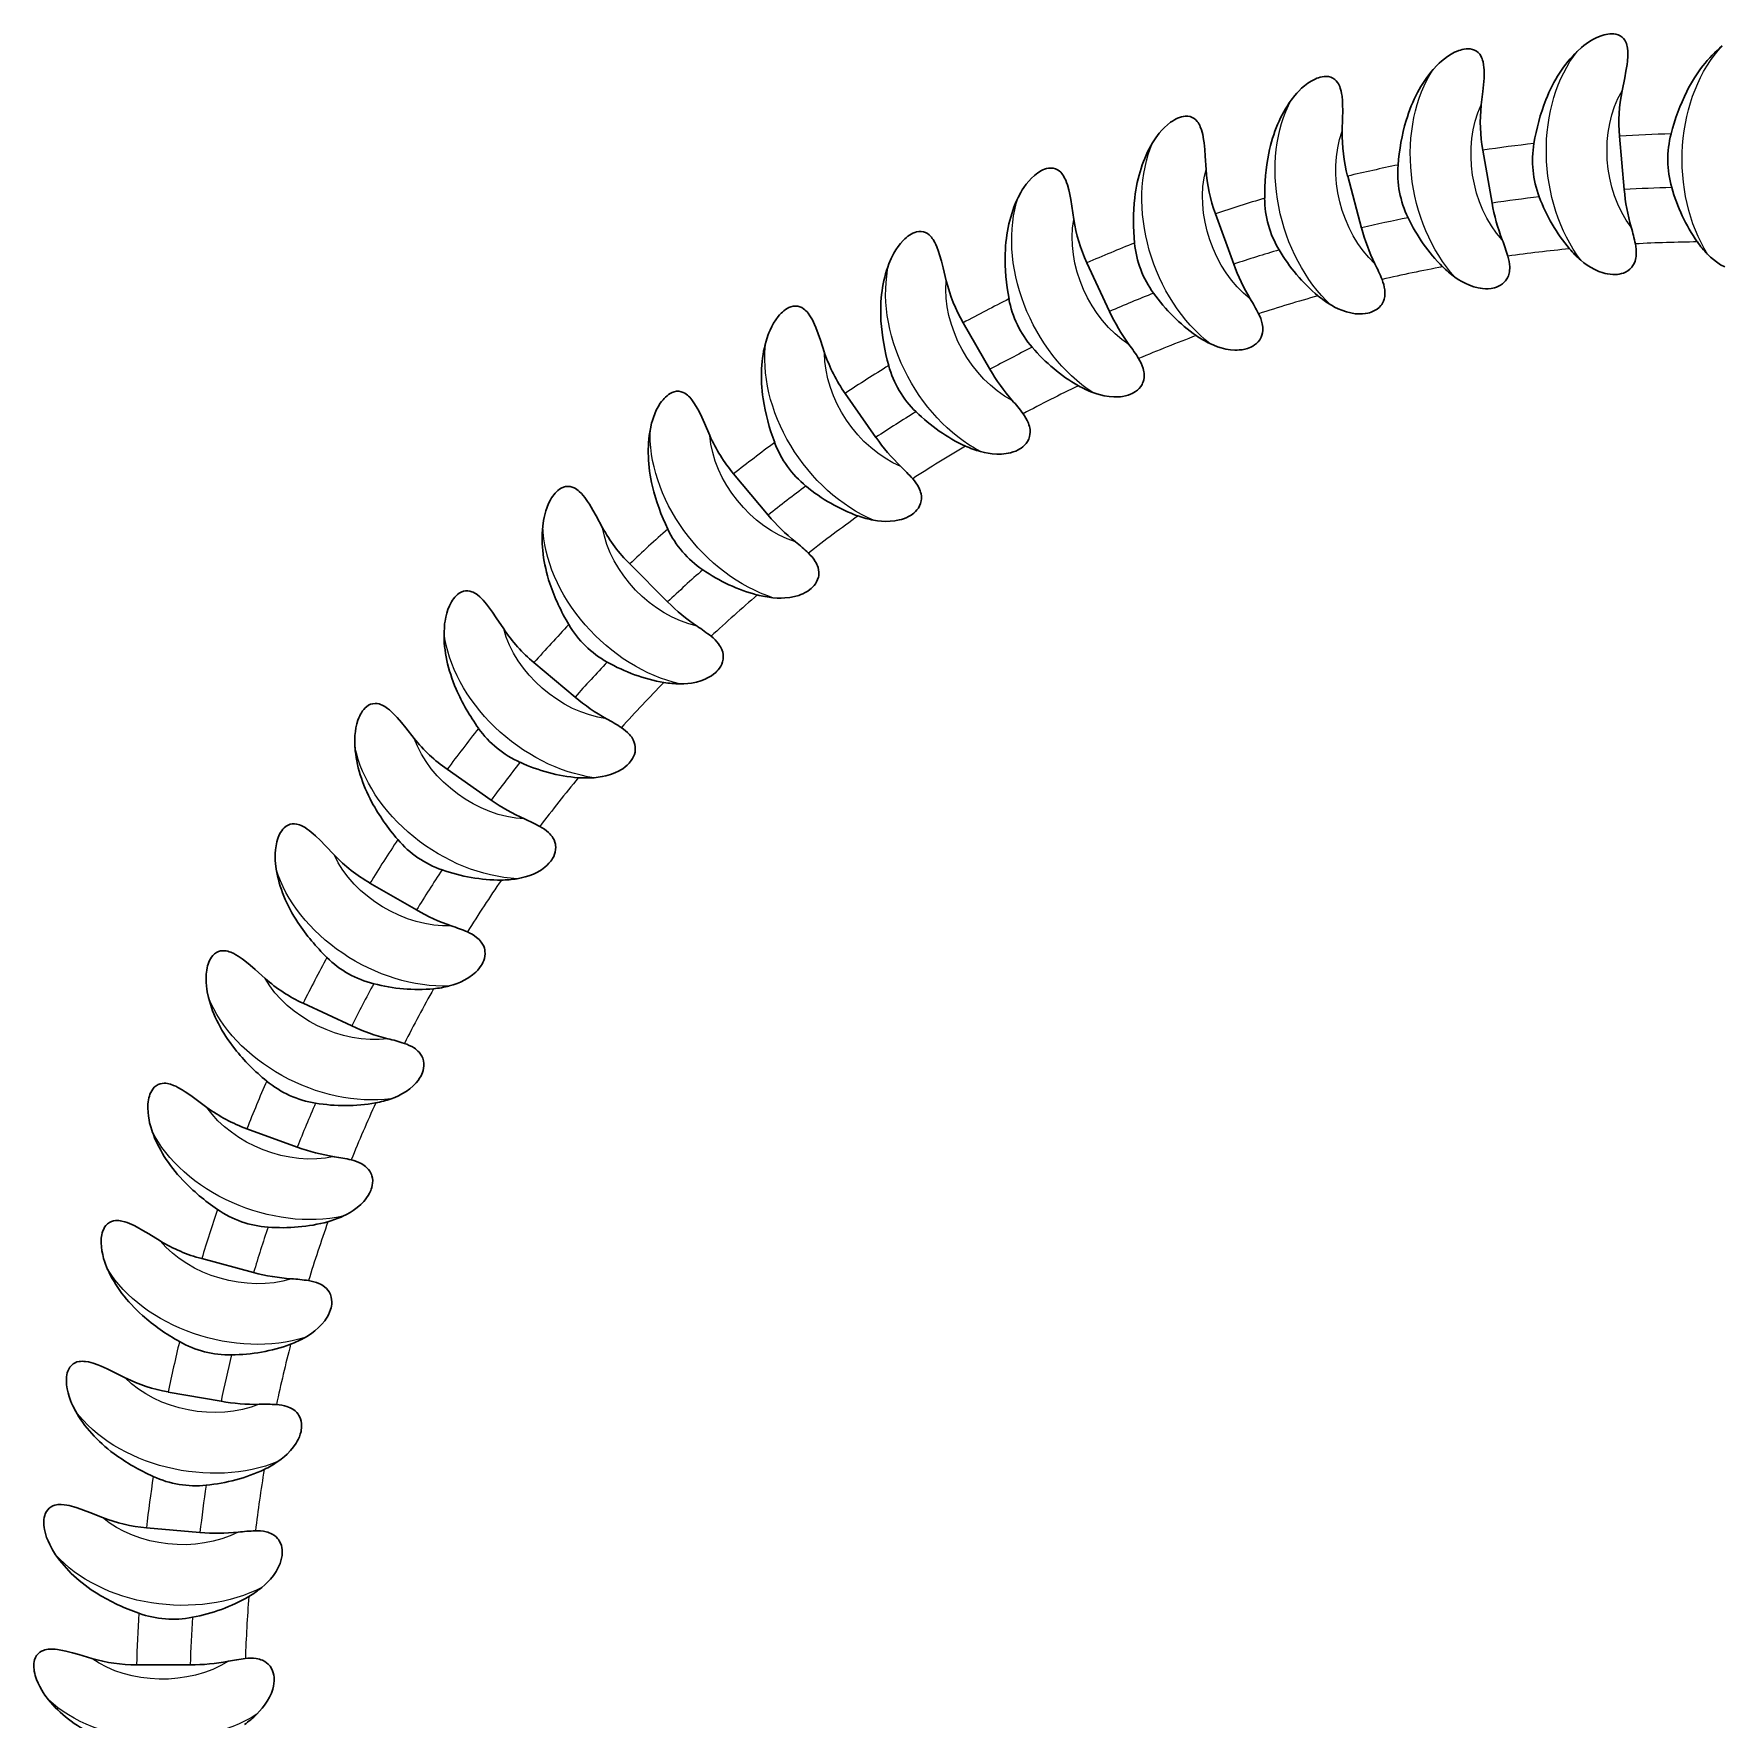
# Model space of a CAD drawing. Extents: x 89 to 617, y -10 to 440.
# Drawn here: x 554.36 to 585.83, y 140.66 to 172.09 of the extents above; entities that cross this region are included whole.
import ezdxf

# ---------------------------------------------------------------- set-up
doc = ezdxf.new("R2010")
doc.units = 0
doc.header["$LTSCALE"] = 7
doc.header["$MEASUREMENT"] = 0
doc.layers.add('8', color=250, linetype='CONTINUOUS', lineweight=15)

msp = doc.modelspace()

# ---------------------------------------------------------------- linework, layer by layer
at = {"layer": '8', "lineweight": 30, "ltscale": 0.02501}
for p, q in [((584.005, 169.182), (583.918, 170.178)), ((581.541, 168.93), (581.367, 169.916)), ((572.182, 165.831), (571.682, 166.698)), ((570.055, 164.562), (569.481, 165.382)), ((566.173, 161.494), (565.466, 162.201)), ((564.447, 159.718), (563.681, 160.361)), ((562.883, 157.798), (562.063, 158.372)), ((560.284, 153.587), (559.377, 154.01)), ((559.27, 151.328), (558.33, 151.67)), ((558.456, 148.989), (557.49, 149.248))]:
    msp.add_line(p, q, dxfattribs=at)
at = {"layer": '8', "lineweight": 30, "ltscale": 0.025011}
for p, q in [((579.108, 168.465), (578.85, 169.432)), ((576.726, 167.79), (576.384, 168.73)), ((574.411, 166.91), (573.988, 167.817)), ((568.047, 163.113), (567.404, 163.879)), ((557.85, 146.588), (556.864, 146.761)), ((557.455, 144.143), (556.458, 144.23)), ((557.274, 141.673), (556.274, 141.673))]:
    msp.add_line(p, q, dxfattribs=at)
at = {"layer": '8', "lineweight": 30, "ltscale": 0.025009}
msp.add_line((561.491, 155.749), (560.625, 156.25), dxfattribs=at)
at = {"layer": '8', "lineweight": 30}
for points in [[(583.128, 171.758), (583.209, 171.831), (583.251, 171.866), (583.295, 171.899), (583.355, 171.94), (583.418, 171.979), (583.484, 172.013), (583.554, 172.042), (583.593, 172.056), (583.633, 172.068), (583.666, 172.076), (583.699, 172.081), (583.737, 172.086), (583.774, 172.087), (583.811, 172.086), (583.847, 172.08), (583.89, 172.068), (583.93, 172.05), (583.965, 172.026), (583.994, 171.997), (584.017, 171.966), (584.036, 171.931), (584.047, 171.904), (584.055, 171.877), (584.062, 171.848), (584.067, 171.819), (584.073, 171.76), (584.074, 171.714), (584.073, 171.668), (584.065, 171.576), (584.058, 171.514), (584.037, 171.389), (584.014, 171.266), (583.964, 171.021)], [(580.443, 171.42), (580.517, 171.501), (580.556, 171.539), (580.597, 171.576), (580.654, 171.622), (580.713, 171.666), (580.776, 171.705), (580.842, 171.741), (580.88, 171.758), (580.919, 171.773), (580.951, 171.784), (580.984, 171.793), (581.021, 171.8), (581.058, 171.805), (581.095, 171.806), (581.131, 171.804), (581.175, 171.796), (581.216, 171.782), (581.253, 171.761), (581.285, 171.735), (581.311, 171.705), (581.332, 171.673), (581.345, 171.647), (581.356, 171.62), (581.366, 171.592), (581.373, 171.563), (581.384, 171.505), (581.389, 171.459), (581.392, 171.413), (581.393, 171.321), (581.391, 171.258), (581.381, 171.132), (581.368, 171.008), (581.34, 170.759)], [(577.797, 170.85), (577.864, 170.937), (577.9, 170.978), (577.938, 171.018), (577.99, 171.07), (578.045, 171.118), (578.104, 171.163), (578.168, 171.204), (578.204, 171.225), (578.241, 171.243), (578.272, 171.257), (578.304, 171.268), (578.34, 171.279), (578.377, 171.287), (578.413, 171.292), (578.449, 171.293), (578.494, 171.288), (578.537, 171.277), (578.575, 171.26), (578.609, 171.237), (578.638, 171.21), (578.662, 171.179), (578.677, 171.154), (578.69, 171.128), (578.702, 171.101), (578.712, 171.074), (578.728, 171.016), (578.737, 170.971), (578.744, 170.926), (578.753, 170.834), (578.756, 170.771), (578.757, 170.645), (578.756, 170.52), (578.749, 170.269)], [(575.212, 170.052), (575.271, 170.144), (575.303, 170.188), (575.337, 170.231), (575.384, 170.287), (575.436, 170.34), (575.49, 170.39), (575.55, 170.437), (575.584, 170.46), (575.62, 170.482), (575.65, 170.498), (575.68, 170.512), (575.715, 170.526), (575.751, 170.537), (575.787, 170.545), (575.823, 170.549), (575.868, 170.549), (575.911, 170.542), (575.951, 170.528), (575.987, 170.507), (576.017, 170.483), (576.044, 170.454), (576.062, 170.431), (576.077, 170.406), (576.091, 170.381), (576.103, 170.354), (576.124, 170.298), (576.137, 170.254), (576.148, 170.21), (576.165, 170.118), (576.173, 170.056), (576.186, 169.93), (576.195, 169.806), (576.21, 169.556)], [(572.706, 169.031), (572.757, 169.127), (572.785, 169.175), (572.815, 169.221), (572.857, 169.28), (572.904, 169.338), (572.954, 169.392), (573.009, 169.444), (573.041, 169.47), (573.075, 169.495), (573.103, 169.513), (573.132, 169.53), (573.166, 169.547), (573.2, 169.561), (573.236, 169.572), (573.271, 169.58), (573.316, 169.583), (573.36, 169.58), (573.401, 169.569), (573.438, 169.552), (573.471, 169.531), (573.5, 169.505), (573.519, 169.483), (573.537, 169.46), (573.553, 169.435), (573.568, 169.41), (573.593, 169.356), (573.61, 169.313), (573.625, 169.27), (573.649, 169.18), (573.663, 169.119), (573.687, 168.995), (573.707, 168.872), (573.744, 168.624)], [(570.298, 167.795), (570.341, 167.896), (570.364, 167.945), (570.39, 167.994), (570.427, 168.057), (570.468, 168.118), (570.514, 168.177), (570.564, 168.233), (570.594, 168.262), (570.625, 168.29), (570.652, 168.311), (570.68, 168.33), (570.712, 168.35), (570.745, 168.367), (570.779, 168.381), (570.813, 168.392), (570.858, 168.399), (570.902, 168.399), (570.943, 168.392), (570.982, 168.379), (571.017, 168.36), (571.048, 168.337), (571.069, 168.317), (571.089, 168.295), (571.107, 168.272), (571.124, 168.248), (571.154, 168.196), (571.174, 168.156), (571.193, 168.113), (571.225, 168.027), (571.244, 167.967), (571.279, 167.845), (571.309, 167.724), (571.368, 167.481)], [(584.213, 168.169), (584.222, 168.121), (584.228, 168.071), (584.23, 168.02), (584.23, 167.97), (584.227, 167.937), (584.222, 167.906), (584.215, 167.877), (584.208, 167.85), (584.189, 167.805), (584.168, 167.766), (584.145, 167.734), (584.127, 167.714), (584.109, 167.696), (584.07, 167.667), (584.031, 167.644), (583.991, 167.626), (583.951, 167.614), (583.91, 167.605), (583.878, 167.6), (583.847, 167.598), (583.795, 167.598), (583.743, 167.602), (583.691, 167.61), (583.651, 167.618), (583.612, 167.629), (583.533, 167.656), (583.454, 167.692), (583.374, 167.736), (583.314, 167.774), (583.254, 167.818), (583.194, 167.867)], [(581.837, 167.94), (581.849, 167.892), (581.86, 167.843), (581.867, 167.793), (581.871, 167.743), (581.871, 167.71), (581.869, 167.679), (581.865, 167.649), (581.859, 167.621), (581.845, 167.575), (581.827, 167.535), (581.807, 167.501), (581.791, 167.479), (581.774, 167.46), (581.738, 167.427), (581.701, 167.401), (581.663, 167.38), (581.624, 167.364), (581.584, 167.351), (581.553, 167.344), (581.522, 167.339), (581.47, 167.334), (581.418, 167.334), (581.365, 167.337), (581.325, 167.342), (581.285, 167.349), (581.204, 167.37), (581.122, 167.398), (581.039, 167.435), (580.976, 167.468), (580.912, 167.507), (580.848, 167.55)], [(585.878, 167.739), (585.802, 167.781), (585.727, 167.832), (585.67, 167.876), (585.614, 167.924), (585.559, 167.978)], [(579.49, 167.505), (579.506, 167.458), (579.521, 167.41), (579.532, 167.361), (579.54, 167.311), (579.543, 167.278), (579.544, 167.247), (579.543, 167.217), (579.54, 167.189), (579.53, 167.141), (579.515, 167.1), (579.498, 167.065), (579.484, 167.041), (579.469, 167.021), (579.436, 166.985), (579.401, 166.955), (579.365, 166.931), (579.328, 166.912), (579.289, 166.896), (579.259, 166.886), (579.228, 166.878), (579.177, 166.869), (579.125, 166.864), (579.072, 166.863), (579.032, 166.864), (578.991, 166.868), (578.909, 166.881), (578.825, 166.903), (578.739, 166.932), (578.673, 166.96), (578.606, 166.992), (578.539, 167.03)], [(568.007, 166.355), (568.041, 166.459), (568.06, 166.51), (568.082, 166.561), (568.113, 166.627), (568.149, 166.691), (568.189, 166.754), (568.234, 166.814), (568.261, 166.846), (568.29, 166.876), (568.315, 166.899), (568.341, 166.921), (568.371, 166.943), (568.402, 166.963), (568.435, 166.98), (568.469, 166.994), (568.513, 167.005), (568.556, 167.009), (568.598, 167.006), (568.638, 166.996), (568.674, 166.98), (568.707, 166.959), (568.73, 166.941), (568.751, 166.922), (568.772, 166.9), (568.79, 166.877), (568.825, 166.829), (568.849, 166.79), (568.871, 166.75), (568.911, 166.666), (568.935, 166.608), (568.98, 166.49), (569.021, 166.372), (569.1, 166.135)], [(577.189, 166.866), (577.21, 166.821), (577.229, 166.775), (577.245, 166.727), (577.257, 166.678), (577.262, 166.646), (577.266, 166.614), (577.267, 166.584), (577.267, 166.556), (577.261, 166.508), (577.25, 166.465), (577.236, 166.429), (577.224, 166.404), (577.211, 166.382), (577.181, 166.344), (577.149, 166.312), (577.115, 166.284), (577.079, 166.262), (577.042, 166.242), (577.013, 166.23), (576.983, 166.22), (576.933, 166.206), (576.882, 166.196), (576.829, 166.191), (576.789, 166.189), (576.748, 166.189), (576.665, 166.195), (576.579, 166.209), (576.491, 166.231), (576.423, 166.252), (576.354, 166.279), (576.283, 166.311)], [(574.953, 166.03), (574.978, 165.987), (575, 165.942), (575.02, 165.896), (575.037, 165.848), (575.045, 165.816), (575.051, 165.786), (575.055, 165.756), (575.057, 165.728), (575.056, 165.679), (575.049, 165.636), (575.038, 165.598), (575.028, 165.573), (575.017, 165.55), (574.991, 165.509), (574.962, 165.474), (574.93, 165.444), (574.897, 165.418), (574.861, 165.396), (574.833, 165.381), (574.804, 165.368), (574.756, 165.35), (574.706, 165.336), (574.654, 165.325), (574.614, 165.32), (574.573, 165.317), (574.49, 165.315), (574.403, 165.322), (574.313, 165.336), (574.243, 165.352), (574.172, 165.372), (574.099, 165.397)], [(565.851, 164.72), (565.875, 164.827), (565.89, 164.879), (565.907, 164.932), (565.933, 165), (565.962, 165.068), (565.997, 165.133), (566.037, 165.198), (566.061, 165.231), (566.087, 165.264), (566.11, 165.289), (566.134, 165.313), (566.162, 165.338), (566.191, 165.361), (566.222, 165.38), (566.255, 165.397), (566.297, 165.412), (566.34, 165.42), (566.383, 165.42), (566.423, 165.413), (566.46, 165.401), (566.495, 165.383), (566.52, 165.367), (566.543, 165.35), (566.565, 165.33), (566.585, 165.309), (566.624, 165.264), (566.651, 165.227), (566.677, 165.189), (566.724, 165.109), (566.753, 165.054), (566.808, 164.94), (566.859, 164.826), (566.959, 164.596)], [(572.799, 165.002), (572.827, 164.961), (572.853, 164.919), (572.877, 164.874), (572.898, 164.828), (572.909, 164.797), (572.918, 164.767), (572.924, 164.738), (572.929, 164.71), (572.931, 164.661), (572.928, 164.618), (572.921, 164.579), (572.913, 164.553), (572.904, 164.529), (572.881, 164.486), (572.856, 164.449), (572.827, 164.416), (572.796, 164.387), (572.762, 164.362), (572.736, 164.345), (572.708, 164.329), (572.661, 164.307), (572.612, 164.289), (572.562, 164.274), (572.522, 164.265), (572.482, 164.258), (572.399, 164.25), (572.312, 164.248), (572.222, 164.254), (572.151, 164.264), (572.078, 164.278), (572.003, 164.297)], [(570.742, 163.79), (570.773, 163.752), (570.803, 163.712), (570.831, 163.669), (570.856, 163.625), (570.87, 163.596), (570.881, 163.566), (570.89, 163.538), (570.897, 163.51), (570.904, 163.462), (570.904, 163.418), (570.9, 163.379), (570.895, 163.353), (570.888, 163.328), (570.869, 163.283), (570.847, 163.244), (570.821, 163.209), (570.792, 163.177), (570.761, 163.149), (570.736, 163.13), (570.71, 163.112), (570.666, 163.086), (570.618, 163.063), (570.569, 163.044), (570.531, 163.032), (570.491, 163.021), (570.409, 163.006), (570.323, 162.997), (570.232, 162.995), (570.161, 162.998), (570.087, 163.006), (570.011, 163.019)], [(563.845, 162.904), (563.86, 163.012), (563.87, 163.066), (563.882, 163.119), (563.902, 163.19), (563.926, 163.26), (563.954, 163.328), (563.989, 163.395), (564.01, 163.431), (564.033, 163.466), (564.053, 163.493), (564.075, 163.519), (564.101, 163.546), (564.128, 163.571), (564.158, 163.594), (564.188, 163.613), (564.23, 163.632), (564.272, 163.643), (564.314, 163.647), (564.355, 163.644), (564.393, 163.635), (564.429, 163.62), (564.455, 163.607), (564.479, 163.591), (564.503, 163.573), (564.525, 163.554), (564.568, 163.513), (564.598, 163.478), (564.627, 163.442), (564.681, 163.367), (564.715, 163.314), (564.779, 163.206), (564.84, 163.097), (564.959, 162.876)], [(568.798, 162.403), (568.833, 162.368), (568.867, 162.331), (568.898, 162.291), (568.926, 162.249), (568.943, 162.221), (568.957, 162.193), (568.968, 162.165), (568.977, 162.138), (568.988, 162.091), (568.993, 162.047), (568.992, 162.008), (568.989, 161.981), (568.984, 161.956), (568.97, 161.909), (568.951, 161.868), (568.928, 161.831), (568.902, 161.797), (568.874, 161.767), (568.851, 161.745), (568.826, 161.725), (568.784, 161.695), (568.739, 161.669), (568.691, 161.645), (568.654, 161.63), (568.616, 161.616), (568.536, 161.593), (568.45, 161.577), (568.36, 161.567), (568.288, 161.564), (568.214, 161.566), (568.137, 161.571)], [(562.005, 160.919), (562.011, 161.029), (562.016, 161.083), (562.024, 161.137), (562.037, 161.21), (562.055, 161.281), (562.077, 161.352), (562.105, 161.422), (562.123, 161.459), (562.143, 161.496), (562.161, 161.525), (562.181, 161.553), (562.204, 161.582), (562.229, 161.609), (562.257, 161.634), (562.286, 161.656), (562.325, 161.678), (562.366, 161.693), (562.407, 161.701), (562.449, 161.702), (562.487, 161.696), (562.525, 161.684), (562.551, 161.673), (562.577, 161.659), (562.602, 161.644), (562.626, 161.627), (562.672, 161.589), (562.705, 161.558), (562.737, 161.524), (562.797, 161.454), (562.836, 161.404), (562.91, 161.302), (562.98, 161.198), (563.118, 160.989)], [(566.983, 160.852), (567.021, 160.821), (567.058, 160.786), (567.092, 160.749), (567.124, 160.71), (567.143, 160.683), (567.159, 160.657), (567.173, 160.63), (567.185, 160.604), (567.2, 160.558), (567.208, 160.515), (567.211, 160.476), (567.21, 160.449), (567.207, 160.423), (567.197, 160.376), (567.182, 160.333), (567.162, 160.294), (567.139, 160.258), (567.114, 160.225), (567.093, 160.202), (567.07, 160.179), (567.031, 160.146), (566.988, 160.115), (566.943, 160.088), (566.907, 160.069), (566.87, 160.052), (566.792, 160.022), (566.709, 159.999), (566.619, 159.981), (566.548, 159.972), (566.474, 159.967), (566.397, 159.966)], [(560.345, 158.782), (560.341, 158.891), (560.342, 158.946), (560.345, 159.001), (560.352, 159.074), (560.363, 159.147), (560.379, 159.219), (560.401, 159.291), (560.416, 159.33), (560.433, 159.369), (560.448, 159.399), (560.465, 159.428), (560.486, 159.46), (560.508, 159.489), (560.533, 159.516), (560.56, 159.54), (560.598, 159.566), (560.637, 159.585), (560.678, 159.596), (560.719, 159.6), (560.758, 159.598), (560.796, 159.59), (560.824, 159.58), (560.851, 159.569), (560.877, 159.556), (560.902, 159.541), (560.951, 159.507), (560.987, 159.479), (561.022, 159.449), (561.088, 159.384), (561.13, 159.338), (561.213, 159.242), (561.292, 159.145), (561.448, 158.949)], [(565.31, 159.149), (565.351, 159.121), (565.39, 159.09), (565.428, 159.056), (565.463, 159.02), (565.484, 158.995), (565.503, 158.97), (565.519, 158.944), (565.532, 158.919), (565.551, 158.875), (565.563, 158.833), (565.57, 158.794), (565.571, 158.767), (565.571, 158.741), (565.565, 158.693), (565.553, 158.649), (565.537, 158.609), (565.518, 158.571), (565.495, 158.536), (565.476, 158.511), (565.455, 158.486), (565.419, 158.45), (565.379, 158.416), (565.337, 158.384), (565.303, 158.363), (565.267, 158.342), (565.192, 158.306), (565.111, 158.275), (565.024, 158.25), (564.954, 158.235), (564.881, 158.223), (564.804, 158.215)], [(558.878, 156.509), (558.864, 156.617), (558.86, 156.672), (558.858, 156.726), (558.859, 156.8), (558.864, 156.873), (558.874, 156.947), (558.889, 157.021), (558.901, 157.061), (558.914, 157.1), (558.927, 157.132), (558.941, 157.163), (558.959, 157.196), (558.979, 157.227), (559.001, 157.256), (559.026, 157.282), (559.061, 157.311), (559.099, 157.333), (559.138, 157.348), (559.179, 157.356), (559.218, 157.357), (559.257, 157.352), (559.285, 157.345), (559.313, 157.337), (559.34, 157.326), (559.367, 157.313), (559.419, 157.284), (559.457, 157.259), (559.494, 157.231), (559.565, 157.172), (559.612, 157.13), (559.702, 157.042), (559.789, 156.953), (559.961, 156.771)], [(563.792, 157.307), (563.835, 157.282), (563.877, 157.255), (563.918, 157.225), (563.955, 157.192), (563.979, 157.168), (563.999, 157.145), (564.018, 157.121), (564.033, 157.097), (564.056, 157.055), (564.072, 157.014), (564.082, 156.976), (564.085, 156.949), (564.087, 156.923), (564.085, 156.874), (564.078, 156.83), (564.065, 156.788), (564.049, 156.749), (564.03, 156.712), (564.013, 156.685), (563.994, 156.659), (563.961, 156.619), (563.925, 156.582), (563.885, 156.547), (563.853, 156.523), (563.82, 156.499), (563.748, 156.457), (563.67, 156.419), (563.585, 156.386), (563.517, 156.365), (563.445, 156.347), (563.369, 156.332)], [(562.44, 155.339), (562.485, 155.318), (562.529, 155.295), (562.572, 155.268), (562.613, 155.239), (562.638, 155.217), (562.661, 155.196), (562.681, 155.174), (562.699, 155.151), (562.725, 155.111), (562.745, 155.072), (562.757, 155.034), (562.764, 155.008), (562.768, 154.982), (562.77, 154.934), (562.766, 154.889), (562.758, 154.846), (562.745, 154.806), (562.729, 154.767), (562.714, 154.739), (562.698, 154.712), (562.669, 154.669), (562.636, 154.629), (562.599, 154.591), (562.569, 154.563), (562.538, 154.537), (562.47, 154.488), (562.396, 154.444), (562.314, 154.404), (562.248, 154.377), (562.178, 154.353), (562.103, 154.332)], [(557.614, 154.116), (557.591, 154.222), (557.582, 154.277), (557.576, 154.331), (557.57, 154.404), (557.569, 154.478), (557.572, 154.552), (557.581, 154.627), (557.589, 154.668), (557.599, 154.708), (557.608, 154.741), (557.62, 154.773), (557.635, 154.807), (557.652, 154.84), (557.672, 154.871), (557.695, 154.9), (557.727, 154.931), (557.762, 154.957), (557.8, 154.975), (557.84, 154.986), (557.879, 154.99), (557.918, 154.989), (557.947, 154.985), (557.975, 154.978), (558.003, 154.97), (558.031, 154.96), (558.085, 154.935), (558.126, 154.913), (558.165, 154.889), (558.241, 154.837), (558.291, 154.799), (558.389, 154.719), (558.483, 154.637), (558.671, 154.471)], [(561.265, 153.261), (561.311, 153.244), (561.357, 153.225), (561.403, 153.202), (561.446, 153.176), (561.473, 153.157), (561.497, 153.137), (561.519, 153.117), (561.539, 153.097), (561.569, 153.059), (561.591, 153.021), (561.608, 152.985), (561.616, 152.959), (561.622, 152.934), (561.629, 152.886), (561.629, 152.841), (561.624, 152.798), (561.615, 152.756), (561.602, 152.716), (561.59, 152.687), (561.577, 152.659), (561.551, 152.614), (561.522, 152.57), (561.488, 152.529), (561.461, 152.5), (561.432, 152.471), (561.369, 152.416), (561.299, 152.365), (561.221, 152.318), (561.157, 152.286), (561.09, 152.255), (561.017, 152.228)], [(556.564, 151.622), (556.532, 151.726), (556.518, 151.779), (556.507, 151.833), (556.495, 151.905), (556.487, 151.979), (556.484, 152.053), (556.486, 152.128), (556.491, 152.17), (556.497, 152.211), (556.504, 152.244), (556.512, 152.277), (556.524, 152.312), (556.539, 152.347), (556.556, 152.379), (556.576, 152.41), (556.605, 152.444), (556.638, 152.472), (556.675, 152.494), (556.713, 152.508), (556.752, 152.516), (556.791, 152.518), (556.82, 152.517), (556.849, 152.513), (556.877, 152.507), (556.906, 152.499), (556.962, 152.479), (557.004, 152.461), (557.045, 152.44), (557.126, 152.395), (557.179, 152.361), (557.283, 152.29), (557.384, 152.217), (557.586, 152.068)], [(560.275, 151.089), (560.323, 151.076), (560.371, 151.06), (560.418, 151.042), (560.463, 151.02), (560.491, 151.003), (560.518, 150.986), (560.541, 150.967), (560.563, 150.949), (560.596, 150.913), (560.621, 150.878), (560.641, 150.844), (560.651, 150.819), (560.66, 150.794), (560.67, 150.747), (560.675, 150.702), (560.673, 150.658), (560.668, 150.616), (560.659, 150.575), (560.649, 150.545), (560.638, 150.516), (560.617, 150.468), (560.591, 150.423), (560.562, 150.379), (560.537, 150.347), (560.511, 150.316), (560.453, 150.256), (560.387, 150.199), (560.314, 150.146), (560.253, 150.107), (560.188, 150.071), (560.119, 150.038)], [(555.735, 149.046), (555.694, 149.147), (555.676, 149.199), (555.66, 149.251), (555.642, 149.322), (555.627, 149.394), (555.618, 149.468), (555.614, 149.543), (555.614, 149.585), (555.617, 149.627), (555.621, 149.66), (555.627, 149.694), (555.635, 149.73), (555.647, 149.766), (555.661, 149.8), (555.678, 149.832), (555.704, 149.868), (555.735, 149.9), (555.769, 149.924), (555.807, 149.942), (555.844, 149.953), (555.883, 149.958), (555.912, 149.959), (555.941, 149.958), (555.97, 149.955), (555.999, 149.949), (556.057, 149.935), (556.1, 149.92), (556.143, 149.903), (556.227, 149.865), (556.283, 149.836), (556.393, 149.774), (556.5, 149.71), (556.714, 149.579)], [(559.479, 148.838), (559.527, 148.83), (559.576, 148.818), (559.625, 148.804), (559.672, 148.786), (559.701, 148.772), (559.729, 148.757), (559.754, 148.741), (559.777, 148.724), (559.813, 148.691), (559.842, 148.658), (559.864, 148.626), (559.877, 148.602), (559.887, 148.578), (559.902, 148.532), (559.91, 148.487), (559.913, 148.444), (559.911, 148.402), (559.905, 148.36), (559.899, 148.329), (559.89, 148.299), (559.873, 148.25), (559.851, 148.202), (559.826, 148.156), (559.804, 148.122), (559.781, 148.089), (559.728, 148.024), (559.668, 147.962), (559.599, 147.902), (559.542, 147.859), (559.481, 147.817), (559.414, 147.778)], [(555.134, 146.407), (555.084, 146.505), (555.062, 146.554), (555.041, 146.605), (555.017, 146.675), (554.996, 146.745), (554.98, 146.818), (554.97, 146.892), (554.966, 146.934), (554.966, 146.976), (554.967, 147.01), (554.969, 147.043), (554.975, 147.08), (554.983, 147.117), (554.994, 147.152), (555.009, 147.185), (555.032, 147.224), (555.059, 147.258), (555.091, 147.285), (555.127, 147.306), (555.163, 147.321), (555.201, 147.329), (555.23, 147.333), (555.259, 147.334), (555.289, 147.333), (555.318, 147.331), (555.377, 147.321), (555.421, 147.31), (555.465, 147.297), (555.553, 147.266), (555.611, 147.242), (555.726, 147.191), (555.838, 147.136), (556.063, 147.024)], [(558.881, 146.527), (558.931, 146.523), (558.98, 146.515), (559.03, 146.505), (559.078, 146.491), (559.109, 146.48), (559.138, 146.467), (559.164, 146.454), (559.189, 146.439), (559.228, 146.41), (559.259, 146.379), (559.284, 146.349), (559.299, 146.326), (559.311, 146.304), (559.33, 146.259), (559.342, 146.215), (559.348, 146.172), (559.35, 146.13), (559.348, 146.088), (559.344, 146.057), (559.339, 146.025), (559.325, 145.975), (559.308, 145.926), (559.287, 145.878), (559.268, 145.842), (559.248, 145.807), (559.201, 145.738), (559.146, 145.67), (559.083, 145.605), (559.03, 145.557), (558.972, 145.51), (558.91, 145.465)], [(554.765, 143.727), (554.707, 143.819), (554.68, 143.867), (554.655, 143.916), (554.625, 143.983), (554.598, 144.051), (554.576, 144.122), (554.559, 144.195), (554.552, 144.237), (554.548, 144.278), (554.546, 144.312), (554.546, 144.346), (554.548, 144.383), (554.553, 144.42), (554.561, 144.456), (554.572, 144.491), (554.592, 144.531), (554.617, 144.567), (554.646, 144.598), (554.68, 144.622), (554.715, 144.639), (554.752, 144.651), (554.78, 144.657), (554.809, 144.661), (554.839, 144.662), (554.868, 144.662), (554.927, 144.658), (554.973, 144.651), (555.018, 144.642), (555.107, 144.619), (555.167, 144.6), (555.287, 144.558), (555.403, 144.514), (555.636, 144.422)], [(558.488, 144.172), (558.537, 144.172), (558.587, 144.17), (558.638, 144.164), (558.687, 144.154), (558.719, 144.145), (558.748, 144.135), (558.776, 144.124), (558.802, 144.111), (558.843, 144.086), (558.877, 144.058), (558.904, 144.03), (558.921, 144.009), (558.935, 143.987), (558.958, 143.944), (558.974, 143.902), (558.984, 143.859), (558.989, 143.817), (558.991, 143.776), (558.99, 143.744), (558.987, 143.713), (558.978, 143.661), (558.965, 143.611), (558.948, 143.561), (558.933, 143.524), (558.915, 143.487), (558.875, 143.414), (558.826, 143.342), (558.769, 143.271), (558.72, 143.219), (558.667, 143.167), (558.608, 143.117)], [(554.631, 141.024), (554.565, 141.111), (554.534, 141.156), (554.505, 141.203), (554.469, 141.267), (554.437, 141.333), (554.408, 141.401), (554.385, 141.473), (554.375, 141.513), (554.367, 141.554), (554.362, 141.588), (554.359, 141.622), (554.358, 141.659), (554.359, 141.696), (554.364, 141.733), (554.373, 141.768), (554.388, 141.811), (554.41, 141.849), (554.437, 141.881), (554.468, 141.908), (554.502, 141.928), (554.537, 141.944), (554.565, 141.952), (554.594, 141.958), (554.623, 141.963), (554.652, 141.965), (554.712, 141.966), (554.757, 141.963), (554.803, 141.958), (554.894, 141.942), (554.956, 141.929), (555.078, 141.898), (555.198, 141.864), (555.438, 141.793)], [(558.301, 141.792), (558.35, 141.797), (558.4, 141.798), (558.451, 141.797), (558.501, 141.791), (558.533, 141.786), (558.564, 141.778), (558.592, 141.769), (558.619, 141.759), (558.662, 141.737), (558.698, 141.713), (558.728, 141.687), (558.747, 141.667), (558.763, 141.647), (558.789, 141.606), (558.808, 141.565), (558.822, 141.524), (558.831, 141.483), (558.837, 141.441), (558.838, 141.409), (558.838, 141.378), (558.834, 141.326), (558.825, 141.275), (558.813, 141.223), (558.801, 141.185), (558.787, 141.147), (558.752, 141.07), (558.71, 140.994), (558.659, 140.919), (558.616, 140.863), (558.567, 140.807), (558.513, 140.751)]]:
    msp.add_lwpolyline(points, dxfattribs=at)
for centre, radius, start, end in [((586.871, 170.439), 2.965, 168.6809, 185.0394), ((588.758, 169.242), 3.999, 153.7342, 165.8647), ((584.287, 170.432), 2.965, 173.6809, 190.0394), ((586.271, 169.405), 3.999, 158.7342, 170.8647), ((583.779, 169.351), 3.999, 163.7342, 175.8647), ((581.713, 170.201), 2.965, 178.6809, 195.0394), ((584.186, 169.724), 1.891, 170.3685, 201.0377), ((586.709, 169.742), 1.891, 165.3703, 196.0357), ((581.302, 169.079), 3.999, 168.7342, 180.8647), ((579.169, 169.746), 2.965, 183.6809, 200.0394), ((581.675, 169.487), 1.891, 175.3699, 206.0365), ((578.857, 168.593), 3.999, 173.7342, 185.8647), ((579.193, 169.031), 1.891, 180.3688, 211.0375), ((585.499, 170.182), 3.28, 200.2668, 219.9273), ((587.727, 169.509), 3.737, 185.0191, 195.9749), ((588.058, 170.083), 3.281, 195.2542, 214.9096), ((585.221, 169.581), 3.737, 190.0191, 200.9749), ((576.675, 169.072), 2.965, 188.6809, 205.0394), ((582.718, 169.434), 3.737, 195.0191, 205.9749), ((582.944, 170.057), 3.281, 205.2542, 224.9096), ((580.404, 167.369), 3.892, 11.8669, 16.5882), ((576.761, 168.361), 1.891, 185.3688, 216.0375), ((578.112, 166.811), 3.892, 16.8669, 21.5882), ((584.475, 169.36), 1.967, 220.716, 229.3701), ((586.965, 169.354), 1.967, 215.716, 224.3701), ((576.464, 167.895), 3.999, 178.7342, 190.8647), ((580.237, 169.069), 3.737, 200.0191, 210.9749), ((580.408, 169.71), 3.281, 210.2542, 229.9096), ((575.878, 166.055), 3.892, 21.8669, 26.5882), ((574.249, 168.182), 2.965, 193.6809, 210.0394), ((581.994, 169.149), 1.967, 225.716, 234.3701), ((574.396, 167.482), 1.891, 190.3688, 221.0375), ((577.912, 169.143), 3.281, 215.2542, 234.9096), ((573.717, 165.107), 3.892, 26.8669, 31.5882), ((579.541, 168.723), 1.967, 230.716, 239.3701), ((577.797, 168.49), 3.737, 205.0191, 215.9749), ((574.141, 166.992), 3.999, 183.7342, 195.8647), ((575.475, 168.361), 3.281, 220.2542, 239.9096), ((571.648, 163.975), 3.892, 31.8669, 36.5882), ((577.134, 168.084), 1.967, 235.716, 244.3701), ((571.909, 167.084), 2.965, 198.6809, 215.0394), ((572.117, 166.399), 1.891, 195.3688, 226.0375), ((575.418, 167.701), 3.737, 210.0191, 220.9749), ((571.906, 165.889), 3.999, 188.7342, 200.8647), ((569.685, 162.667), 3.892, 36.8669, 41.5882), ((574.792, 167.239), 1.967, 240.716, 249.3701), ((573.115, 167.369), 3.281, 225.2542, 244.9096), ((569.674, 165.787), 2.965, 203.6809, 220.0394), ((569.941, 165.123), 1.891, 200.3688, 231.0375), ((573.116, 166.707), 3.737, 215.0191, 225.9749), ((572.533, 166.192), 1.967, 245.716, 254.3701), ((567.843, 161.192), 3.892, 41.8669, 46.5882), ((569.775, 164.596), 3.999, 193.7342, 205.8647), ((570.851, 166.176), 3.281, 230.2542, 249.9096), ((570.909, 165.516), 3.737, 220.0191, 230.9749), ((570.373, 164.952), 1.967, 250.716, 259.3701), ((567.561, 164.3), 2.965, 208.6809, 225.0394), ((567.885, 163.661), 1.891, 205.3688, 236.0375), ((566.138, 159.563), 3.892, 46.8669, 51.5882), ((568.699, 164.79), 3.281, 235.2542, 254.9096), ((567.765, 163.122), 3.999, 198.7342, 210.8647), ((568.815, 164.137), 3.737, 225.0191, 235.9749), ((568.33, 163.529), 1.967, 255.716, 264.3701), ((565.585, 162.634), 2.965, 213.6809, 230.0394), ((565.963, 162.026), 1.891, 210.3688, 241.0375), ((564.58, 157.791), 3.892, 51.8669, 56.5882), ((566.676, 163.221), 3.281, 240.2542, 259.9096), ((566.419, 161.933), 1.967, 260.716, 269.3701), ((565.891, 161.479), 3.999, 203.7342, 215.8647), ((566.848, 162.581), 3.737, 230.0191, 240.9749), ((563.183, 155.89), 3.892, 56.8669, 61.5882), ((563.762, 160.802), 2.965, 218.6809, 235.0394), ((564.192, 160.23), 1.891, 215.3688, 246.0375), ((564.798, 161.482), 3.281, 245.2542, 264.9096), ((564.654, 160.177), 1.967, 265.716, 274.3701), ((564.168, 159.678), 3.999, 208.7342, 220.8647), ((565.025, 160.86), 3.737, 235.0191, 245.9749), ((561.957, 153.875), 3.892, 61.8669, 66.5882), ((562.584, 158.286), 1.891, 220.3688, 251.0375), ((562.106, 158.819), 2.965, 223.6809, 240.0394), ((563.078, 159.587), 3.281, 250.2542, 269.9096), ((563.048, 158.273), 1.967, 270.716, 279.3701), ((562.608, 157.734), 3.999, 213.7342, 225.8647), ((563.359, 158.986), 3.737, 240.0191, 250.9749), ((560.911, 151.76), 3.892, 66.8669, 71.5882), ((561.151, 156.209), 1.891, 225.3688, 256.0375), ((560.629, 156.698), 2.965, 228.6809, 245.0394), ((561.53, 157.548), 3.281, 255.2542, 274.9096), ((561.615, 156.237), 1.967, 275.716, 284.3701), ((561.862, 156.975), 3.737, 245.0191, 255.9749), ((560.054, 149.563), 3.892, 71.8669, 76.5882), ((561.223, 155.662), 3.999, 218.7342, 230.8647), ((559.905, 154.016), 1.891, 230.3688, 261.0375), ((559.342, 154.457), 2.965, 233.6809, 250.0394), ((560.165, 155.381), 3.28, 260.2668, 279.9273), ((560.365, 154.084), 1.967, 280.716, 289.3701), ((560.547, 154.84), 3.737, 250.0191, 260.9749), ((559.391, 147.299), 3.892, 76.8669, 81.5882), ((560.025, 153.476), 3.999, 223.7342, 235.8647), ((558.855, 151.722), 1.891, 235.3688, 266.0375), ((558.996, 153.106), 3.281, 265.2542, 284.9096), ((559.307, 151.83), 1.967, 285.716, 294.3701), ((558.255, 152.112), 2.965, 238.6809, 255.0394), ((559.422, 152.599), 3.737, 255.0191, 265.9749), ((558.928, 144.986), 3.892, 81.8669, 86.5882), ((559.021, 151.195), 3.999, 228.7342, 240.8647), ((558.009, 149.345), 1.891, 240.3688, 271.0375), ((558.028, 150.736), 3.281, 270.2542, 289.9096), ((558.449, 149.492), 1.967, 290.716, 299.3701), ((557.377, 149.682), 2.965, 243.6809, 260.0394), ((558.497, 150.268), 3.737, 260.0191, 270.9749), ((558.669, 142.641), 3.892, 86.8669, 91.5882), ((558.22, 148.835), 3.999, 233.7342, 245.8647), ((557.799, 147.089), 1.967, 295.716, 304.3701), ((557.373, 146.904), 1.891, 245.3697, 276.0366), ((557.271, 148.291), 3.281, 275.2542, 294.9096), ((556.714, 147.184), 2.965, 248.6809, 265.0394), ((558.615, 140.282), 3.892, 91.8669, 96.5882), ((557.779, 147.866), 3.737, 265.0191, 275.9749), ((557.628, 146.414), 3.999, 238.7342, 250.8647), ((556.73, 145.79), 3.281, 280.2542, 299.9096), ((557.36, 144.638), 1.967, 300.716, 309.3701), ((556.952, 144.416), 1.891, 250.3687, 281.0375), ((556.272, 144.638), 2.965, 253.6809, 270.0394), ((557.273, 145.41), 3.737, 270.0191, 280.9749), ((558.766, 137.928), 3.892, 96.8669, 101.5882), ((557.137, 142.157), 1.967, 305.716, 314.3701)]:
    msp.add_arc(centre, radius, start, end, dxfattribs=at)
at = {"layer": '8', "lineweight": 13}
for radius, start, end in [(29.388, 96.5014, 98.3789), (29.388, 91.5014, 93.3789), (29.388, 101.5014, 103.3789), (29.388, 106.5014, 108.3789), (28.388, 96.5297, 98.3218), (28.388, 91.5297, 93.3218), (28.388, 101.5297, 103.3218), (29.388, 111.5014, 113.3789), (27.365, 95.5893, 98.009), (27.365, 90.5893, 93.009), (28.388, 106.5297, 108.3218), (27.365, 100.5893, 103.009), (29.388, 116.5014, 118.3789), (28.388, 111.5297, 113.3218), (27.365, 105.5893, 108.009), (28.388, 116.5297, 118.3218), (27.365, 110.5893, 113.009), (29.388, 121.5014, 123.3789), (27.365, 115.5893, 118.009), (28.388, 121.5297, 123.3218), (29.388, 126.5014, 128.3789), (27.365, 120.5893, 123.009), (28.388, 126.5297, 128.3218), (27.365, 125.5893, 128.009), (29.388, 131.5014, 133.3789), (28.388, 131.5297, 133.3218), (27.365, 130.5893, 133.009), (29.388, 136.5014, 138.3789), (28.388, 136.5297, 138.3218), (27.365, 135.5893, 138.009), (29.388, 141.5014, 143.3789), (28.388, 141.5297, 143.3218), (27.365, 140.5893, 143.009), (29.388, 146.5014, 148.3789), (28.388, 146.5297, 148.3218), (27.365, 145.5893, 148.009), (29.388, 151.5014, 153.3789), (28.388, 151.5297, 153.3218), (27.365, 150.5893, 153.009), (29.388, 156.5014, 158.3789), (28.388, 156.5297, 158.3218), (27.365, 155.5893, 158.009), (29.388, 161.5014, 163.3789), (28.388, 161.5297, 163.3218), (27.365, 160.5893, 163.009), (29.388, 166.5014, 168.3789), (27.365, 165.5893, 168.009), (28.388, 166.5297, 168.3218), (29.388, 171.5014, 173.3789), (27.365, 170.5893, 173.009), (28.388, 171.5297, 173.3218), (27.365, 175.5893, 178.009), (29.388, 176.5014, 178.3789), (28.388, 176.5297, 178.3218)]:
    msp.add_arc((585.65, 140.842), radius, start, end, dxfattribs=at)
at = {"layer": '8', "lineweight": 13, "extrusion": (0, 0, -1)}
for centre, major_axis, start_param, end_param in [((586.958, 169.742), (0, 2.65), 3.984247, 5.638575), ((584.434, 169.746), (-0.231, 2.64), 3.984247, 5.638575), ((581.919, 169.53), (-0.46, 2.61), 3.984247, 5.638575), ((584.997, 169.795), (-0.161, 1.843), 3.981634, 5.500024), ((579.433, 169.095), (-0.686, 2.56), 3.984247, 5.638575), ((582.476, 169.628), (-0.321, 1.822), 3.981634, 5.500024), ((576.994, 168.446), (-0.906, 2.49), 3.984247, 5.638575), ((579.98, 169.242), (-0.479, 1.787), 3.981634, 5.500024), ((577.526, 168.64), (-0.633, 1.738), 3.981634, 5.500024), ((574.621, 167.587), (-1.12, 2.402), 3.984247, 5.638575), ((575.134, 167.826), (-0.782, 1.677), 3.981634, 5.500024), ((572.332, 166.524), (-1.325, 2.295), 3.984247, 5.638575), ((572.822, 166.807), (-0.925, 1.602), 3.981634, 5.500024), ((570.145, 165.265), (-1.52, 2.171), 3.984247, 5.638575), ((570.608, 165.59), (-1.061, 1.515), 3.981634, 5.500024), ((568.075, 163.821), (-1.703, 2.03), 3.984247, 5.638575), ((568.508, 164.185), (-1.189, 1.417), 3.981634, 5.500024), ((566.139, 162.202), (-1.874, 1.874), 3.984247, 5.638575), ((566.539, 162.602), (-1.308, 1.308), 3.981634, 5.500024), ((564.352, 160.42), (-2.03, 1.703), 3.984247, 5.638575), ((564.715, 160.854), (-1.417, 1.189), 3.981634, 5.500024), ((563.051, 158.953), (-1.515, 1.061), 3.981634, 5.500024), ((562.726, 158.49), (-2.171, 1.52), 3.984247, 5.638575), ((561.558, 156.914), (-1.602, 0.925), 3.981634, 5.500024), ((561.275, 156.425), (-2.295, 1.325), 3.984247, 5.638575), ((560.249, 154.754), (-1.677, 0.782), 3.981634, 5.500024), ((560.01, 154.241), (-2.402, 1.12), 3.984247, 5.638575), ((559.133, 152.487), (-1.738, 0.633), 3.981634, 5.500024), ((558.94, 151.955), (-2.49, 0.906), 3.984247, 5.638575), ((558.219, 150.131), (-1.787, 0.479), 3.981634, 5.500024), ((558.073, 149.585), (-2.56, 0.686), 3.984247, 5.638575), ((557.514, 147.705), (-1.822, 0.321), 3.981634, 5.500024), ((557.416, 147.148), (-2.61, 0.46), 3.984247, 5.638575), ((557.023, 145.227), (-1.843, 0.161), 3.981634, 5.500024), ((556.974, 144.664), (-2.64, 0.231), 3.984247, 5.638575), ((556.75, 142.715), (-1.85, 0), 3.981634, 5.500024), ((556.75, 142.15), (-2.65, 0), 3.984247, 5.638575)]:
    msp.add_ellipse(centre, major_axis=major_axis, ratio=0.707107, start_param=start_param, end_param=end_param, dxfattribs=at)
at = {"layer": '8', "lineweight": 30, "extrusion": (0, 0, -1)}
for centre, major_axis, ratio, start_param, end_param in [((606.241, 138.616), (20.169, -33.413), 0.230958, 2.997324, 3.109081), ((606.357, 140.419), (23.005, -31.528), 0.230958, 2.997324, 3.109081), ((606.121, 142.445), (25.471, -29.184), 0.231833, 2.996768, 3.108946), ((606.116, 144.021), (-28.13, 27.054), 0.230958, 6.138917, 6.250674), ((605.532, 145.975), (-30.152, 24.318), 0.231833, 6.138361, 6.250539), ((605.253, 147.527), (-32.401, 21.759), 0.230958, 6.138917, 6.250674), ((604.595, 149.21), (-34.174, 18.852), 0.230958, 6.138917, 6.250674), ((603.526, 150.946), (-35.419, 15.685), 0.231833, 6.138361, 6.250539), ((602.855, 152.373), (-36.928, 12.631), 0.230958, 6.138917, 6.250674), ((601.784, 153.828), (-37.889, 9.365), 0.230958, 6.138917, 6.250674), ((600.591, 155.185), (-38.561, 6.027), 0.230958, 6.138917, 6.250674), ((598.992, 156.451), (-38.647, 2.625), 0.231833, 6.138361, 6.250539), ((597.873, 157.562), (-39.021, -0.761), 0.230958, 6.138917, 6.250674), ((596.079, 158.531), (-38.516, -4.126), 0.231833, 6.138361, 6.250539), ((594.784, 159.43), (-38.296, -7.525), 0.230958, 6.138917, 6.250674), ((593.129, 160.156), (-37.495, -10.834), 0.230958, 6.138917, 6.250674), ((591.417, 160.734), (-36.408, -14.061), 0.230958, 6.138917, 6.250674), ((589.662, 161.161), (-35.044, -17.18), 0.230958, 6.138917, 6.250674), ((587.875, 161.433), (-33.413, -20.169), 0.230958, 6.138917, 6.250674)]:
    msp.add_ellipse(centre, major_axis=major_axis, ratio=ratio, start_param=start_param, end_param=end_param, dxfattribs=at)

doc.saveas('drawing.dxf')
